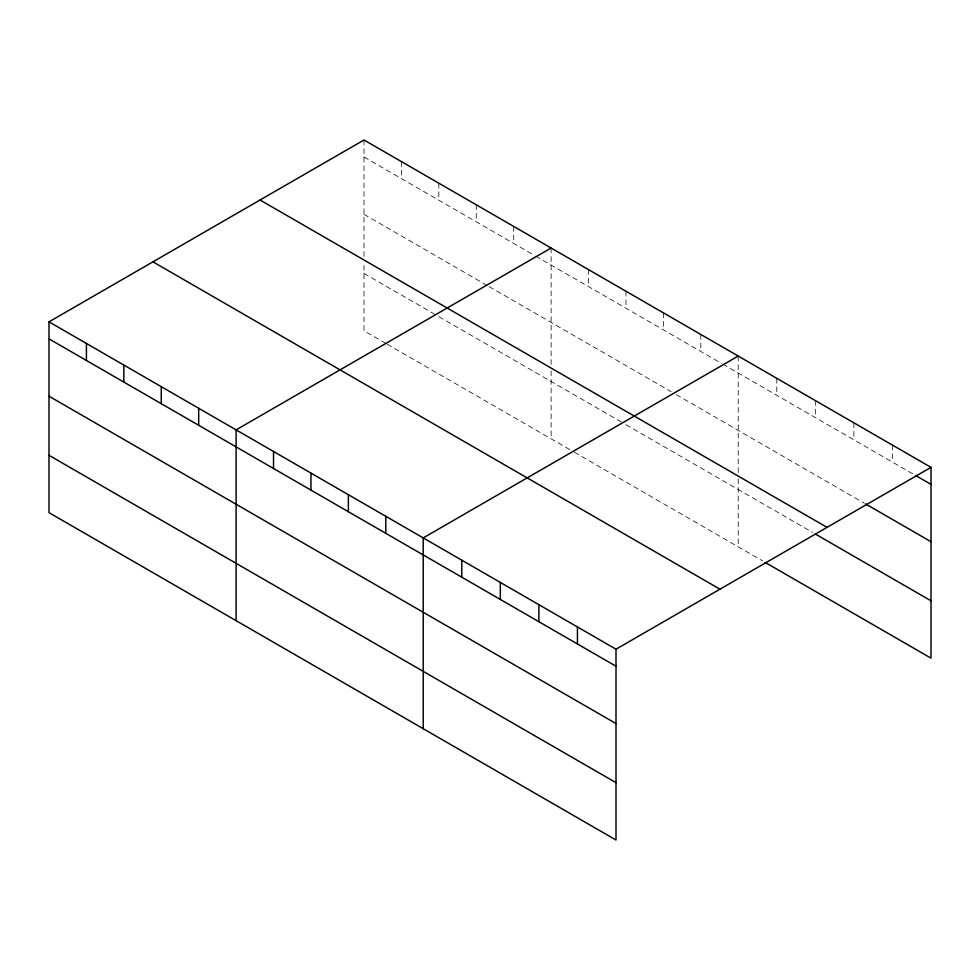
<?xml version="1.0" encoding="UTF-8"?>
<svg xmlns="http://www.w3.org/2000/svg" width="980" height="980" viewBox="0 0 980 980"><rect width="100%" height="100%" fill="white"/><g stroke="black" fill="none" stroke-linecap="round" stroke-linejoin="round"><path stroke-width="0.73" stroke-dasharray="4.9 3.68" d="M363.997 157.008L534.333 255.351M535.619 256.099L721.439 363.372M722.738 364.119L914.291 474.712M363.997 214.351L487.881 285.878M489.167 286.625L671.116 391.669M676.286 394.646L864.164 503.132M363.997 273.445L436.259 315.168M438.844 316.65L623.378 423.189M625.951 424.683L812.763 532.532M385.936 343.453L363.997 330.787L363.997 262.836M387.223 344.201L573.043 451.486M574.341 452.233L762.636 560.94M892.449 445.079L892.449 462.107M853.886 422.821L853.886 439.836M815.336 400.563L815.336 417.578M776.773 378.305L776.773 395.32M738.222 356.046L738.222 472.826M738.222 478.889L738.222 546.84M700.798 334.437L700.798 351.452M663.374 312.828L663.374 329.856M625.951 291.232L625.951 308.247M588.527 269.623L588.527 286.638M551.115 248.014L551.115 364.805M551.115 370.869L551.115 438.82M513.692 226.417L513.692 243.432M476.268 204.808L476.268 221.823M438.844 183.199L438.844 200.214M401.42 161.602L401.42 178.617M363.997 139.993L363.997 256.772"/><path stroke-width="1.47" d="M49 321.857L616.004 649.213L616.004 840.007L49 512.65L49 321.857L363.997 139.993L931 467.35L931 658.144L765.209 562.422M551.115 248.014L236.107 429.877L236.107 620.683M738.222 356.046L423.225 537.91L423.225 728.704M616.004 649.213L931 467.35M915.577 475.459L931 484.365M865.45 503.867L931 541.707M260.055 200.006L827.047 527.363M815.336 534.014L931 600.801M152.954 261.844L719.945 589.188M49 338.872L616.004 666.229M49 396.214L616.004 723.571M49 455.308L616.004 782.665M577.441 626.955L577.441 643.97M538.89 604.685L538.89 621.7M500.327 582.426L500.327 599.442M461.776 560.168L461.776 577.183M385.802 516.301L385.802 533.316M348.378 494.692L348.378 511.719M310.954 473.095L310.954 490.11M273.53 451.486L273.53 468.501M198.683 408.28L198.683 425.296M161.271 386.671L161.271 403.687M123.847 365.062L123.847 382.077M86.424 343.466L86.424 360.481"/></g></svg>
